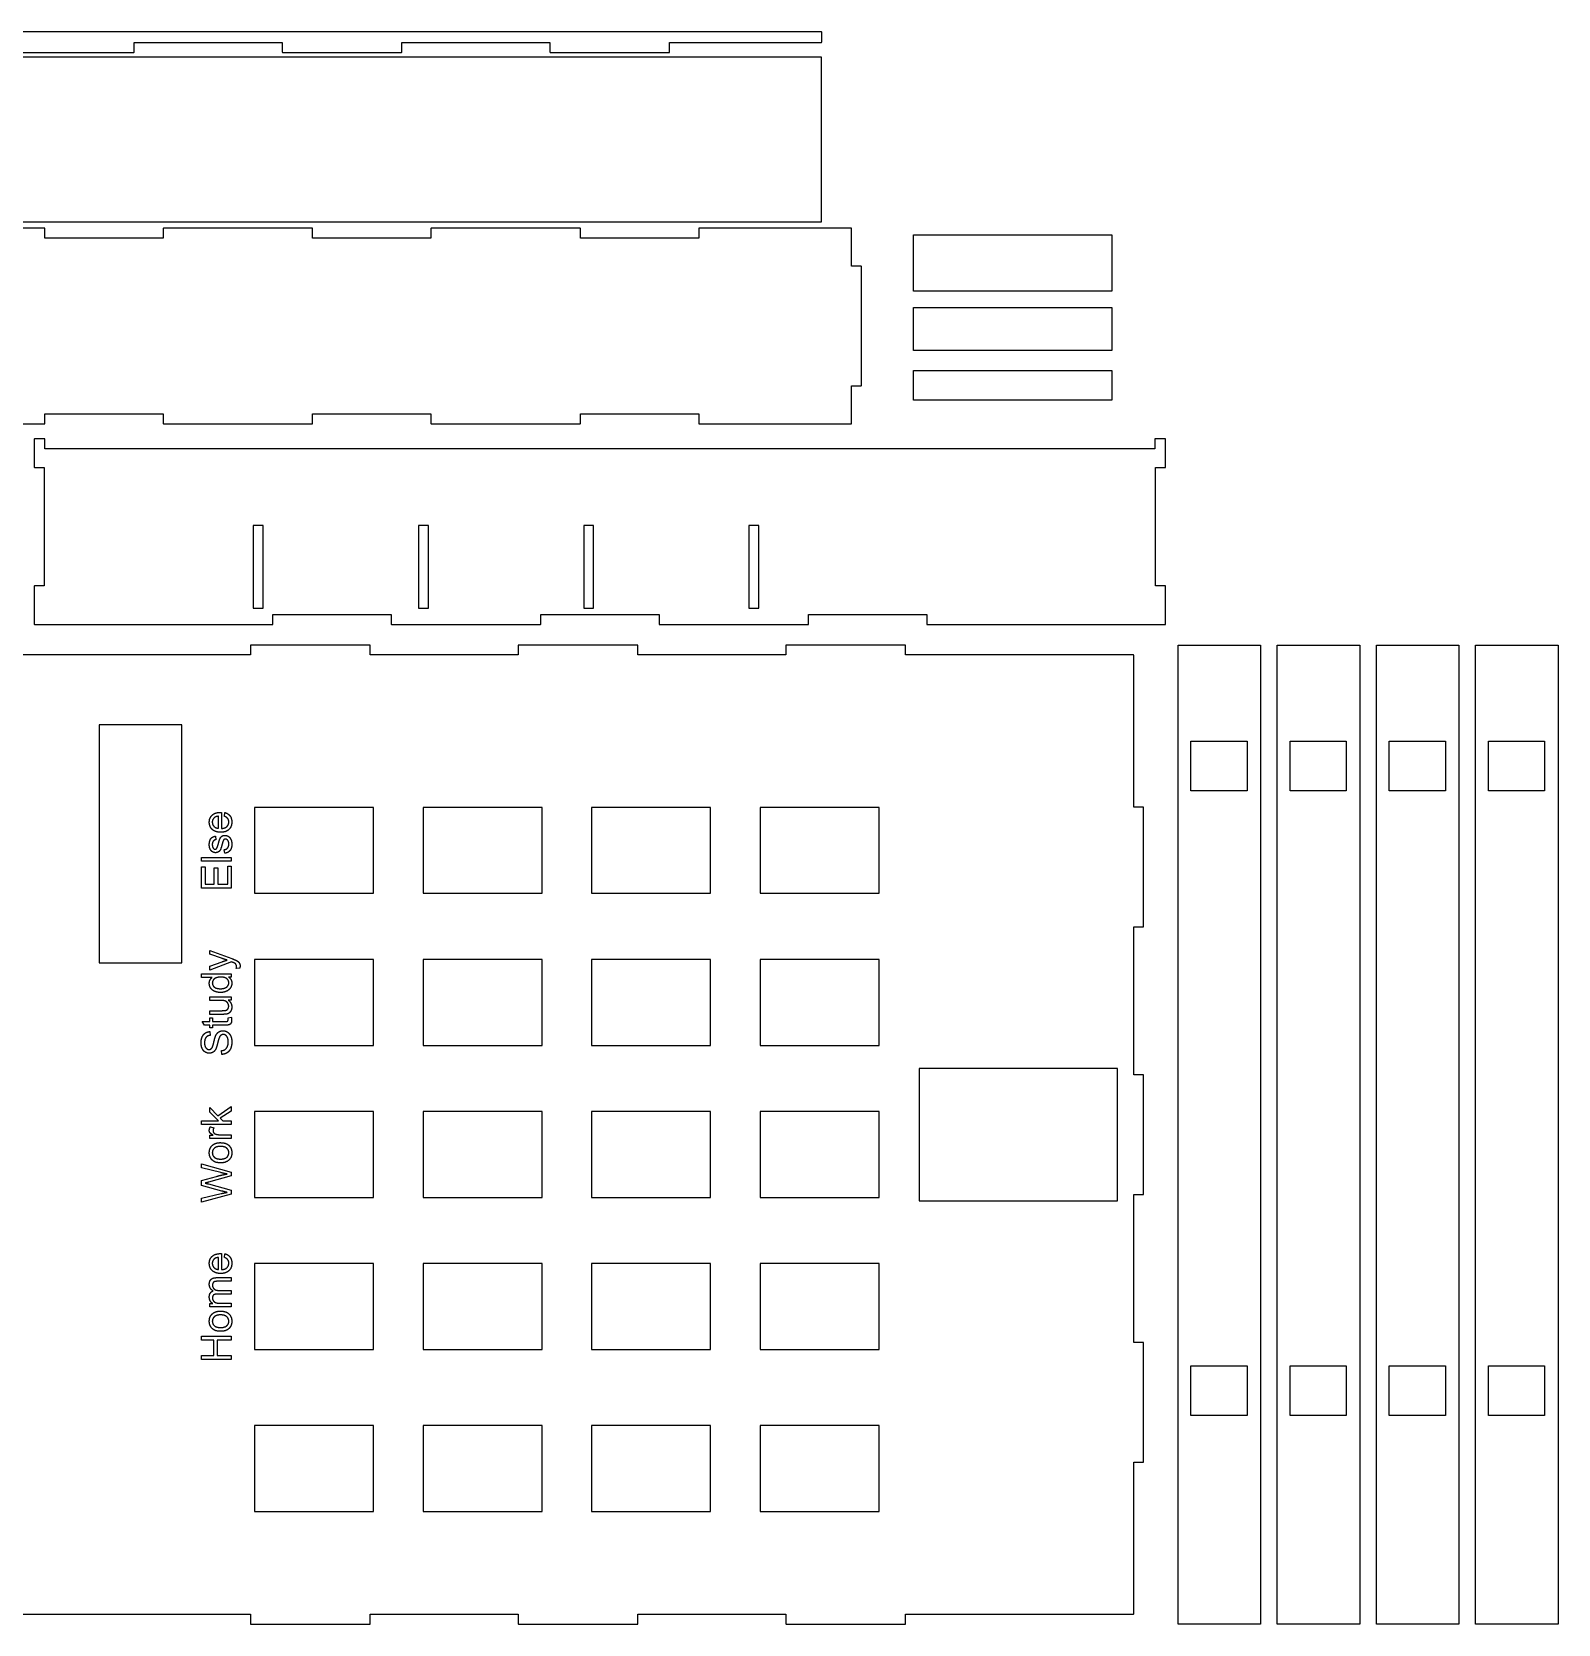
# Model space of a CAD drawing. Header units: centimetres. Extents: x 0 to 81.5, y 0 to 50.3.
# Drawn here: x 35.32 to 81.5, y 2.17 to 50.34 of the extents above; entities that cross this region are included whole.
import ezdxf

# ---------------------------------------------------------------- set-up
doc = ezdxf.new("R2010")
doc.units = ezdxf.units.CM
doc.header["$MEASUREMENT"] = 0
doc.layers.add('Familyboardcopy v21_family board', color=7, linetype='Continuous')

msp = doc.modelspace()

# ---------------------------------------------------------------- linework, layer by layer
at = {"layer": 'Familyboardcopy v21_family board'}
for p, q in [((59.21, 50.34), (30.21, 50.34)), ((59.212, 50.34), (59.21, 50.34)), ((59.217, 50.337), (59.212, 50.34)), ((59.22, 50.332), (59.217, 50.337)), ((59.22, 50.33), (59.22, 50.332)), ((59.22, 50.03), (59.22, 50.33)), ((34.81, 49.72), (38.41, 49.72)), ((38.41, 49.72), (38.411, 49.72)), ((38.411, 49.72), (38.417, 49.723)), ((38.417, 49.723), (38.42, 49.728)), ((38.42, 49.73), (38.42, 50.02)), ((38.42, 50.02), (42.9, 50.02)), ((38.42, 49.728), (38.42, 49.73)), ((42.9, 50.02), (42.9, 49.73)), ((42.9, 49.73), (42.9, 49.728)), ((42.9, 49.728), (42.903, 49.723)), ((42.903, 49.723), (42.908, 49.72)), ((42.908, 49.72), (42.91, 49.72)), ((42.91, 49.72), (46.51, 49.72)), ((46.51, 49.72), (46.512, 49.72)), ((46.512, 49.72), (46.517, 49.723)), ((46.517, 49.723), (46.52, 49.728)), ((46.52, 49.73), (46.52, 50.02)), ((46.52, 50.02), (51, 50.02)), ((46.52, 49.728), (46.52, 49.73)), ((51, 50.02), (51, 49.73)), ((51, 49.73), (51, 49.728)), ((51, 49.728), (51.003, 49.723)), ((51.003, 49.723), (51.008, 49.72)), ((51.008, 49.72), (51.01, 49.72)), ((51.01, 49.72), (54.61, 49.72)), ((54.61, 49.72), (54.612, 49.72)), ((54.612, 49.72), (54.617, 49.723)), ((54.617, 49.723), (54.62, 49.728)), ((54.62, 50.02), (59.21, 50.02)), ((54.62, 49.73), (54.62, 50.02)), ((54.62, 49.728), (54.62, 49.73)), ((59.21, 50.02), (59.212, 50.02)), ((59.212, 50.02), (59.217, 50.023)), ((59.217, 50.023), (59.22, 50.029)), ((59.22, 50.029), (59.22, 50.03)), ((30.202, 49.583), (59.202, 49.583)), ((59.202, 49.583), (59.202, 44.583)), ((59.202, 44.583), (30.202, 44.583)), ((35.71, 44.4), (31.11, 44.4)), ((35.712, 44.4), (35.71, 44.4)), ((35.717, 44.397), (35.712, 44.4)), ((35.72, 44.392), (35.717, 44.397)), ((35.72, 44.39), (35.72, 44.392)), ((35.72, 44.1), (35.72, 44.39)), ((39.303, 44.397), (39.3, 44.392)), ((39.3, 44.392), (39.3, 44.39)), ((39.3, 44.39), (39.3, 44.1)), ((39.308, 44.4), (39.303, 44.397)), ((39.31, 44.4), (39.308, 44.4)), ((43.81, 44.4), (39.31, 44.4)), ((43.812, 44.4), (43.81, 44.4)), ((43.817, 44.397), (43.812, 44.4)), ((43.82, 44.392), (43.817, 44.397)), ((43.82, 44.39), (43.82, 44.392)), ((43.82, 44.1), (43.82, 44.39)), ((47.403, 44.397), (47.4, 44.392)), ((47.4, 44.392), (47.4, 44.39)), ((47.4, 44.39), (47.4, 44.1)), ((47.408, 44.4), (47.403, 44.397)), ((47.41, 44.4), (47.408, 44.4)), ((51.91, 44.4), (47.41, 44.4)), ((51.912, 44.4), (51.91, 44.4)), ((51.917, 44.397), (51.912, 44.4)), ((51.92, 44.392), (51.917, 44.397)), ((51.92, 44.39), (51.92, 44.392)), ((51.92, 44.1), (51.92, 44.39)), ((55.503, 44.397), (55.5, 44.392)), ((55.5, 44.392), (55.5, 44.39)), ((55.5, 44.39), (55.5, 44.1)), ((55.508, 44.4), (55.503, 44.397)), ((55.51, 44.4), (55.508, 44.4)), ((60.11, 44.4), (55.51, 44.4)), ((60.112, 44.4), (60.11, 44.4)), ((60.117, 44.397), (60.112, 44.4)), ((60.12, 44.392), (60.117, 44.397)), ((60.12, 44.39), (60.12, 44.392)), ((60.12, 44.09), (60.12, 44.39)), ((39.3, 44.1), (35.72, 44.1)), ((47.4, 44.1), (43.82, 44.1)), ((55.5, 44.1), (51.92, 44.1)), ((60.12, 43.25), (60.12, 44.09)), ((62, 42.5), (62, 44.2)), ((62, 44.2), (68, 44.2)), ((68, 44.2), (68, 42.5)), ((60.41, 43.25), (60.12, 43.25)), ((60.412, 43.25), (60.41, 43.25)), ((60.417, 43.247), (60.412, 43.25)), ((60.42, 43.242), (60.417, 43.247)), ((60.42, 43.24), (60.42, 43.242)), ((60.42, 39.64), (60.42, 43.24)), ((68, 42.5), (62, 42.5)), ((62, 40.7), (62, 42)), ((62, 42), (68, 42)), ((68, 42), (68, 40.7)), ((68, 40.7), (62, 40.7)), ((62, 40.1), (68, 40.1)), ((62, 39.2), (62, 40.1)), ((68, 40.1), (68, 39.2)), ((60.12, 38.79), (60.12, 39.63)), ((60.12, 39.63), (60.41, 39.63)), ((60.41, 39.63), (60.412, 39.63)), ((60.412, 39.63), (60.417, 39.633)), ((60.417, 39.633), (60.42, 39.639)), ((60.42, 39.639), (60.42, 39.64)), ((68, 39.2), (62, 39.2)), ((35.72, 38.78), (39.3, 38.78)), ((35.72, 38.49), (35.72, 38.78)), ((39.3, 38.78), (39.3, 38.49)), ((43.82, 38.49), (43.82, 38.78)), ((43.82, 38.78), (47.4, 38.78)), ((47.4, 38.78), (47.4, 38.49)), ((51.92, 38.49), (51.92, 38.78)), ((51.92, 38.78), (55.5, 38.78)), ((55.5, 38.78), (55.5, 38.49)), ((60.12, 38.49), (60.12, 38.79)), ((31.11, 38.48), (35.71, 38.48)), ((35.71, 38.48), (35.712, 38.48)), ((35.712, 38.48), (35.717, 38.483)), ((35.717, 38.483), (35.72, 38.488)), ((35.72, 38.488), (35.72, 38.49)), ((39.3, 38.49), (39.3, 38.488)), ((39.3, 38.488), (39.303, 38.483)), ((39.303, 38.483), (39.308, 38.48)), ((39.308, 38.48), (39.31, 38.48)), ((39.31, 38.48), (43.81, 38.48)), ((43.81, 38.48), (43.812, 38.48)), ((43.812, 38.48), (43.817, 38.483)), ((43.817, 38.483), (43.82, 38.488)), ((43.82, 38.488), (43.82, 38.49)), ((47.4, 38.49), (47.4, 38.488)), ((47.4, 38.488), (47.403, 38.483)), ((47.403, 38.483), (47.408, 38.48)), ((47.408, 38.48), (47.41, 38.48)), ((47.41, 38.48), (51.91, 38.48)), ((51.91, 38.48), (51.912, 38.48)), ((51.912, 38.48), (51.917, 38.483)), ((51.917, 38.483), (51.92, 38.488)), ((51.92, 38.488), (51.92, 38.49)), ((55.5, 38.49), (55.5, 38.488)), ((55.5, 38.488), (55.503, 38.483)), ((55.503, 38.483), (55.508, 38.48)), ((55.508, 38.48), (55.51, 38.48)), ((55.51, 38.48), (60.11, 38.48)), ((60.11, 38.48), (60.112, 38.48)), ((60.112, 38.48), (60.117, 38.483)), ((60.117, 38.483), (60.12, 38.488)), ((60.12, 38.488), (60.12, 38.49)), ((35.403, 38.027), (35.4, 38.022)), ((35.4, 38.022), (35.4, 38.02)), ((35.4, 38.02), (35.4, 37.17)), ((35.408, 38.03), (35.403, 38.027)), ((35.41, 38.03), (35.408, 38.03)), ((35.71, 38.03), (35.41, 38.03)), ((35.712, 38.03), (35.71, 38.03)), ((35.717, 38.027), (35.712, 38.03)), ((35.72, 38.022), (35.717, 38.027)), ((35.72, 38.02), (35.72, 38.022)), ((35.72, 37.73), (35.72, 38.02)), ((69.3, 37.73), (35.72, 37.73)), ((69.303, 38.027), (69.3, 38.022)), ((69.3, 38.022), (69.3, 38.02)), ((69.3, 38.02), (69.3, 37.73)), ((69.308, 38.03), (69.303, 38.027)), ((69.31, 38.03), (69.308, 38.03)), ((69.61, 38.03), (69.31, 38.03)), ((69.612, 38.03), (69.61, 38.03)), ((69.617, 38.027), (69.612, 38.03)), ((69.62, 38.022), (69.617, 38.027)), ((69.62, 38.02), (69.62, 38.022)), ((69.62, 37.17), (69.62, 38.02)), ((35.4, 37.17), (35.4, 37.168)), ((35.4, 37.168), (35.403, 37.163)), ((35.403, 37.163), (35.408, 37.16)), ((35.408, 37.16), (35.41, 37.16)), ((35.41, 37.16), (35.7, 37.16)), ((35.7, 37.16), (35.7, 33.58)), ((69.32, 37.16), (69.61, 37.16)), ((69.32, 33.58), (69.32, 37.16)), ((69.61, 37.16), (69.612, 37.16)), ((69.612, 37.16), (69.617, 37.163)), ((69.617, 37.163), (69.62, 37.168)), ((69.62, 37.168), (69.62, 37.17)), ((42.02, 35.41), (42.02, 32.91)), ((42.32, 35.41), (42.02, 35.41)), ((42.32, 32.91), (42.32, 35.41)), ((47.02, 35.41), (47.02, 32.91)), ((47.32, 35.41), (47.02, 35.41)), ((47.32, 32.91), (47.32, 35.41)), ((52.02, 35.41), (52.02, 32.91)), ((52.32, 35.41), (52.02, 35.41)), ((52.32, 32.91), (52.32, 35.41)), ((57.32, 35.41), (57.02, 35.41)), ((57.02, 35.41), (57.02, 32.91)), ((57.32, 32.91), (57.32, 35.41)), ((35.403, 33.577), (35.4, 33.572)), ((35.4, 33.572), (35.4, 33.57)), ((35.4, 33.57), (35.4, 32.72)), ((35.408, 33.58), (35.403, 33.577)), ((35.41, 33.58), (35.408, 33.58)), ((35.7, 33.58), (35.41, 33.58)), ((69.61, 33.58), (69.32, 33.58)), ((69.612, 33.58), (69.61, 33.58)), ((69.617, 33.577), (69.612, 33.58)), ((69.62, 33.572), (69.617, 33.577)), ((69.62, 33.57), (69.62, 33.572)), ((69.62, 32.415), (69.62, 33.57)), ((42.02, 32.91), (42.32, 32.91)), ((47.02, 32.91), (47.32, 32.91)), ((52.02, 32.91), (52.32, 32.91)), ((57.02, 32.91), (57.32, 32.91)), ((35.4, 32.72), (35.4, 32.42)), ((35.4, 32.42), (35.4, 32.418)), ((35.4, 32.418), (35.403, 32.413)), ((35.403, 32.413), (35.408, 32.41)), ((35.408, 32.41), (35.41, 32.41)), ((35.41, 32.41), (35.71, 32.41)), ((35.71, 32.41), (42.61, 32.41)), ((42.61, 32.41), (42.612, 32.41)), ((42.612, 32.41), (42.617, 32.413)), ((42.617, 32.413), (42.62, 32.418)), ((42.62, 32.42), (42.62, 32.71)), ((42.62, 32.71), (46.2, 32.71)), ((42.62, 32.418), (42.62, 32.42)), ((46.2, 32.71), (46.2, 32.42)), ((46.2, 32.42), (46.2, 32.418)), ((46.2, 32.418), (46.203, 32.413)), ((46.203, 32.413), (46.208, 32.41)), ((46.208, 32.41), (46.21, 32.41)), ((46.21, 32.41), (50.71, 32.41)), ((50.71, 32.41), (50.712, 32.41)), ((50.712, 32.41), (50.717, 32.413)), ((50.717, 32.413), (50.72, 32.418)), ((50.72, 32.42), (50.72, 32.71)), ((50.72, 32.71), (54.3, 32.71)), ((50.72, 32.418), (50.72, 32.42)), ((54.3, 32.71), (54.3, 32.42)), ((54.3, 32.42), (54.3, 32.418)), ((54.3, 32.418), (54.303, 32.413)), ((54.303, 32.413), (54.308, 32.41)), ((54.308, 32.41), (54.31, 32.41)), ((54.31, 32.41), (58.81, 32.41)), ((58.81, 32.41), (58.812, 32.41)), ((58.812, 32.41), (58.817, 32.413)), ((58.817, 32.413), (58.82, 32.418)), ((58.82, 32.42), (58.82, 32.71)), ((58.82, 32.71), (62.4, 32.71)), ((58.82, 32.418), (58.82, 32.42)), ((62.4, 32.71), (62.4, 32.42)), ((62.4, 32.42), (62.4, 32.418)), ((62.4, 32.418), (62.403, 32.413)), ((62.403, 32.413), (62.408, 32.41)), ((62.408, 32.41), (62.41, 32.41)), ((62.41, 32.41), (69.31, 32.41)), ((69.31, 32.41), (69.62, 32.41)), ((69.62, 32.41), (69.62, 32.415)), ((41.94, 31.49), (35.05, 31.49)), ((41.943, 31.787), (41.94, 31.782)), ((41.94, 31.782), (41.94, 31.78)), ((41.94, 31.78), (41.94, 31.49)), ((41.948, 31.79), (41.943, 31.787)), ((41.95, 31.79), (41.948, 31.79)), ((45.55, 31.79), (41.95, 31.79)), ((45.552, 31.79), (45.55, 31.79)), ((45.557, 31.787), (45.552, 31.79)), ((45.56, 31.782), (45.557, 31.787)), ((45.56, 31.78), (45.56, 31.782)), ((45.56, 31.49), (45.56, 31.78)), ((50.04, 31.49), (45.56, 31.49)), ((50.043, 31.787), (50.04, 31.782)), ((50.04, 31.782), (50.04, 31.78)), ((50.04, 31.78), (50.04, 31.49)), ((50.048, 31.79), (50.043, 31.787)), ((50.05, 31.79), (50.048, 31.79)), ((53.65, 31.79), (50.05, 31.79)), ((53.651, 31.79), (53.65, 31.79)), ((53.657, 31.787), (53.651, 31.79)), ((53.66, 31.782), (53.657, 31.787)), ((53.66, 31.78), (53.66, 31.782)), ((53.66, 31.49), (53.66, 31.78)), ((58.14, 31.49), (53.66, 31.49)), ((58.143, 31.787), (58.14, 31.782)), ((58.14, 31.782), (58.14, 31.78)), ((58.14, 31.78), (58.14, 31.49)), ((58.148, 31.79), (58.143, 31.787)), ((58.15, 31.79), (58.148, 31.79)), ((61.75, 31.79), (58.15, 31.79)), ((61.752, 31.79), (61.75, 31.79)), ((61.757, 31.787), (61.752, 31.79)), ((61.76, 31.782), (61.757, 31.787)), ((61.76, 31.78), (61.76, 31.782)), ((61.76, 31.49), (61.76, 31.78)), ((68.65, 31.49), (61.76, 31.49)), ((68.652, 31.49), (68.65, 31.49)), ((68.657, 31.487), (68.652, 31.49)), ((68.66, 31.482), (68.657, 31.487)), ((68.66, 31.48), (68.66, 31.482)), ((68.66, 26.89), (68.66, 31.48)), ((70, 2.17), (70, 31.79)), ((70, 31.79), (72.5, 31.79)), ((72.5, 31.79), (72.5, 2.17)), ((73, 31.79), (75.5, 31.79)), ((73, 2.17), (73, 31.79)), ((75.5, 31.79), (75.5, 2.17)), ((76, 2.17), (76, 31.79)), ((76, 31.79), (78.5, 31.79)), ((78.5, 31.79), (78.5, 2.17)), ((79, 2.17), (79, 31.79)), ((79, 31.79), (81.5, 31.79)), ((81.5, 31.79), (81.5, 2.17)), ((39.86, 29.38), (37.36, 29.38)), ((37.36, 29.38), (37.36, 22.18)), ((39.86, 22.18), (39.86, 29.38)), ((70.391, 28.88), (72.091, 28.88)), ((70.391, 27.38), (70.391, 28.88)), ((72.091, 28.88), (72.091, 27.38)), ((73.391, 28.88), (75.091, 28.88)), ((73.391, 27.38), (73.391, 28.88)), ((75.091, 28.88), (75.091, 27.38)), ((76.391, 28.88), (78.091, 28.88)), ((76.391, 27.38), (76.391, 28.88)), ((78.091, 28.88), (78.091, 27.38)), ((79.391, 28.88), (81.091, 28.88)), ((79.391, 27.38), (79.391, 28.88)), ((81.091, 28.88), (81.091, 27.38)), ((72.091, 27.38), (70.391, 27.38)), ((75.091, 27.38), (73.391, 27.38)), ((78.091, 27.38), (76.391, 27.38)), ((81.091, 27.38), (79.391, 27.38)), ((40.971, 26.246), (40.971, 26.61)), ((41.062, 26.726), (41.062, 26.24)), ((41.15, 26.609), (41.164, 26.723)), ((42.06, 26.88), (42.06, 24.28)), ((45.66, 26.88), (42.06, 26.88)), ((45.66, 24.28), (45.66, 26.88)), ((47.16, 26.88), (47.16, 24.28)), ((50.76, 26.88), (47.16, 26.88)), ((50.76, 24.28), (50.76, 26.88)), ((52.26, 26.88), (52.26, 24.28)), ((55.86, 26.88), (52.26, 26.88)), ((55.86, 24.28), (55.86, 26.88)), ((57.36, 26.88), (57.36, 24.28)), ((60.96, 26.88), (57.36, 26.88)), ((60.96, 24.28), (60.96, 26.88)), ((68.95, 26.89), (68.66, 26.89)), ((68.952, 26.89), (68.95, 26.89)), ((68.957, 26.887), (68.952, 26.89)), ((68.96, 26.882), (68.957, 26.887)), ((68.96, 26.88), (68.96, 26.882)), ((68.96, 23.28), (68.96, 26.88)), ((40.876, 26.007), (40.891, 25.899)), ((41.165, 25.49), (41.148, 25.599)), ((40.46, 25.252), (40.46, 25.363)), ((40.46, 25.363), (41.36, 25.363)), ((41.36, 25.252), (40.46, 25.252)), ((40.46, 25.084), (40.566, 25.084)), ((40.46, 24.433), (40.46, 25.084)), ((40.566, 25.084), (40.566, 24.552)), ((40.842, 25.05), (40.947, 25.05)), ((40.842, 24.552), (40.842, 25.05)), ((40.947, 25.05), (40.947, 24.552)), ((41.254, 24.552), (41.254, 25.105)), ((41.254, 25.105), (41.36, 25.105)), ((41.36, 25.363), (41.36, 25.252)), ((41.36, 25.105), (41.36, 24.433)), ((41.36, 24.433), (40.46, 24.433)), ((40.566, 24.552), (40.842, 24.552)), ((40.947, 24.552), (41.254, 24.552)), ((42.06, 24.28), (45.66, 24.28)), ((47.16, 24.28), (50.76, 24.28)), ((52.26, 24.28), (55.86, 24.28)), ((57.36, 24.28), (60.96, 24.28)), ((68.66, 18.79), (68.66, 23.27)), ((68.66, 23.27), (68.95, 23.27)), ((68.95, 23.27), (68.952, 23.27)), ((68.952, 23.27), (68.957, 23.273)), ((68.957, 23.273), (68.96, 23.278)), ((68.96, 23.278), (68.96, 23.28)), ((37.36, 22.18), (39.86, 22.18)), ((40.708, 22.443), (40.708, 22.554)), ((40.708, 22.554), (41.371, 22.306)), ((41.088, 22.304), (40.708, 22.443)), ((40.708, 22.076), (41.086, 22.211)), ((41.361, 22.204), (40.708, 21.956)), ((45.66, 22.28), (42.06, 22.28)), ((42.06, 22.28), (42.06, 19.68)), ((45.66, 19.68), (45.66, 22.28)), ((47.16, 22.28), (47.16, 19.68)), ((50.76, 22.28), (47.16, 22.28)), ((50.76, 19.68), (50.76, 22.28)), ((52.26, 22.28), (52.26, 19.68)), ((55.86, 22.28), (52.26, 22.28)), ((55.86, 19.68), (55.86, 22.28)), ((57.36, 22.28), (57.36, 19.68)), ((60.96, 22.28), (57.36, 22.28)), ((60.96, 19.68), (60.96, 22.28)), ((40.46, 21.845), (41.36, 21.845)), ((40.46, 21.735), (40.46, 21.845)), ((40.783, 21.735), (40.46, 21.735)), ((40.708, 21.956), (40.708, 22.076)), ((41.36, 21.743), (41.278, 21.743)), ((41.36, 21.845), (41.36, 21.743)), ((41.611, 22.014), (41.507, 22.002)), ((40.708, 21.036), (40.708, 21.147)), ((40.708, 21.147), (41.36, 21.147)), ((41.057, 21.036), (40.708, 21.036)), ((40.708, 20.618), (40.708, 20.729)), ((40.708, 20.729), (41.07, 20.729)), ((41.36, 21.048), (41.264, 21.048)), ((41.36, 21.147), (41.36, 21.048)), ((40.547, 20.291), (40.48, 20.401)), ((40.48, 20.401), (40.708, 20.401)), ((40.708, 20.291), (40.547, 20.291)), ((41.112, 20.618), (40.708, 20.618)), ((40.708, 20.401), (40.708, 20.513)), ((40.708, 20.513), (40.794, 20.513)), ((40.708, 20.21), (40.708, 20.291)), ((40.794, 20.513), (40.794, 20.401)), ((40.794, 20.401), (41.175, 20.401)), ((41.169, 20.291), (40.794, 20.291)), ((40.794, 20.291), (40.794, 20.21)), ((41.261, 20.513), (41.359, 20.528)), ((40.794, 20.21), (40.708, 20.21)), ((40.714, 20.096), (40.722, 19.981)), ((41.071, 19.406), (41.061, 19.519)), ((42.06, 19.68), (45.66, 19.68)), ((47.16, 19.68), (50.76, 19.68)), ((52.26, 19.68), (55.86, 19.68)), ((57.36, 19.68), (60.96, 19.68)), ((68.17, 18.98), (62.17, 18.98)), ((62.17, 18.98), (62.17, 14.98)), ((68.17, 14.98), (68.17, 18.98)), ((68.95, 18.79), (68.66, 18.79)), ((68.952, 18.79), (68.95, 18.79)), ((68.957, 18.787), (68.952, 18.79)), ((68.96, 18.782), (68.957, 18.787)), ((68.96, 18.78), (68.96, 18.782)), ((68.96, 15.18), (68.96, 18.78)), ((40.95, 17.551), (41.36, 17.825)), ((41.36, 17.825), (41.36, 17.689)), ((40.46, 17.285), (40.46, 17.395)), ((40.46, 17.395), (40.973, 17.395)), ((40.708, 17.657), (40.708, 17.8)), ((40.708, 17.8), (40.95, 17.551)), ((40.973, 17.395), (40.708, 17.657)), ((41.36, 17.689), (41.027, 17.473)), ((41.027, 17.473), (41.102, 17.395)), ((41.102, 17.395), (41.36, 17.395)), ((41.36, 17.395), (41.36, 17.285)), ((42.06, 17.68), (42.06, 15.08)), ((45.66, 17.68), (42.06, 17.68)), ((45.66, 15.08), (45.66, 17.68)), ((47.16, 17.68), (47.16, 15.08)), ((50.76, 17.68), (47.16, 17.68)), ((50.76, 15.08), (50.76, 17.68)), ((52.26, 17.68), (52.26, 15.08)), ((55.86, 17.68), (52.26, 17.68)), ((55.86, 15.08), (55.86, 17.68)), ((57.36, 17.68), (57.36, 15.08)), ((60.96, 17.68), (57.36, 17.68)), ((60.96, 15.08), (60.96, 17.68)), ((41.36, 17.285), (40.46, 17.285)), ((40.708, 16.864), (40.708, 16.964)), ((40.708, 16.964), (40.807, 16.964)), ((41.36, 16.864), (40.708, 16.864)), ((40.729, 17.219), (40.831, 17.181)), ((41.019, 16.975), (41.36, 16.975)), ((41.36, 16.975), (41.36, 16.864)), ((40.46, 16.092), (41.36, 15.845)), ((40.46, 15.972), (40.46, 16.092)), ((41.038, 15.831), (40.46, 15.972)), ((40.46, 15.587), (40.916, 15.716)), ((40.46, 15.444), (40.46, 15.587)), ((41.068, 15.272), (40.46, 15.444)), ((41.36, 15.73), (40.674, 15.541)), ((40.674, 15.486), (41.36, 15.295)), ((41.36, 15.845), (41.36, 15.73)), ((40.46, 15.057), (41.05, 15.194)), ((41.36, 15.174), (40.46, 14.935)), ((40.46, 14.935), (40.46, 15.057)), ((41.36, 15.295), (41.36, 15.174)), ((42.06, 15.08), (45.66, 15.08)), ((47.16, 15.08), (50.76, 15.08)), ((52.26, 15.08), (55.86, 15.08)), ((57.36, 15.08), (60.96, 15.08)), ((62.17, 14.98), (68.17, 14.98)), ((68.66, 15.17), (68.95, 15.17)), ((68.66, 10.69), (68.66, 15.17)), ((68.95, 15.17), (68.952, 15.17)), ((68.952, 15.17), (68.957, 15.173)), ((68.957, 15.173), (68.96, 15.178)), ((68.96, 15.178), (68.96, 15.18)), ((40.971, 12.9), (40.971, 13.264)), ((41.062, 13.38), (41.062, 12.894)), ((41.15, 13.263), (41.164, 13.377)), ((42.06, 13.08), (42.06, 10.48)), ((45.66, 13.08), (42.06, 13.08)), ((45.66, 10.48), (45.66, 13.08)), ((47.16, 13.08), (47.16, 10.48)), ((50.76, 13.08), (47.16, 13.08)), ((50.76, 10.48), (50.76, 13.08)), ((55.86, 13.08), (52.26, 13.08)), ((52.26, 13.08), (52.26, 10.48)), ((55.86, 10.48), (55.86, 13.08)), ((60.96, 13.08), (57.36, 13.08)), ((57.36, 13.08), (57.36, 10.48)), ((60.96, 10.48), (60.96, 13.08)), ((40.912, 12.652), (41.36, 12.652)), ((41.36, 12.542), (40.949, 12.542)), ((41.36, 12.652), (41.36, 12.542)), ((41.36, 12.156), (40.936, 12.156)), ((40.981, 12.267), (41.36, 12.267)), ((41.36, 12.267), (41.36, 12.156)), ((40.708, 11.769), (40.708, 11.868)), ((40.708, 11.868), (40.799, 11.868)), ((41.36, 11.769), (40.708, 11.769)), ((41.022, 11.879), (41.36, 11.879)), ((41.36, 11.879), (41.36, 11.769)), ((40.46, 10.766), (40.46, 10.886)), ((40.46, 10.886), (41.36, 10.886)), ((40.83, 10.766), (40.46, 10.766)), ((40.83, 10.299), (40.83, 10.766)), ((40.936, 10.766), (40.936, 10.299)), ((41.36, 10.766), (40.936, 10.766)), ((41.36, 10.886), (41.36, 10.766)), ((68.95, 10.69), (68.66, 10.69)), ((68.952, 10.69), (68.95, 10.69)), ((68.957, 10.687), (68.952, 10.69)), ((68.96, 10.682), (68.957, 10.687)), ((68.96, 10.68), (68.96, 10.682)), ((68.96, 7.08), (68.96, 10.68)), ((40.46, 10.18), (40.46, 10.299)), ((40.46, 10.299), (40.83, 10.299)), ((41.36, 10.18), (40.46, 10.18)), ((40.936, 10.299), (41.36, 10.299)), ((41.36, 10.299), (41.36, 10.18)), ((42.06, 10.48), (45.66, 10.48)), ((47.16, 10.48), (50.76, 10.48)), ((52.26, 10.48), (55.86, 10.48)), ((57.36, 10.48), (60.96, 10.48)), ((70.391, 9.98), (72.091, 9.98)), ((70.391, 8.48), (70.391, 9.98)), ((72.091, 9.98), (72.091, 8.48)), ((73.391, 9.98), (75.091, 9.98)), ((73.391, 8.48), (73.391, 9.98)), ((75.091, 9.98), (75.091, 8.48)), ((76.391, 9.98), (78.091, 9.98)), ((76.391, 8.48), (76.391, 9.98)), ((78.091, 9.98), (78.091, 8.48)), ((79.391, 8.48), (79.391, 9.98)), ((79.391, 9.98), (81.091, 9.98)), ((81.091, 9.98), (81.091, 8.48)), ((72.091, 8.48), (70.391, 8.48)), ((75.091, 8.48), (73.391, 8.48)), ((78.091, 8.48), (76.391, 8.48)), ((81.091, 8.48), (79.391, 8.48)), ((45.66, 8.18), (42.06, 8.18)), ((42.06, 8.18), (42.06, 5.58)), ((45.66, 5.58), (45.66, 8.18)), ((50.76, 8.18), (47.16, 8.18)), ((47.16, 8.18), (47.16, 5.58)), ((50.76, 5.58), (50.76, 8.18)), ((52.26, 8.18), (52.26, 5.58)), ((55.86, 8.18), (52.26, 8.18)), ((55.86, 5.58), (55.86, 8.18)), ((57.36, 8.18), (57.36, 5.58)), ((60.96, 8.18), (57.36, 8.18)), ((60.96, 5.58), (60.96, 8.18)), ((68.66, 2.48), (68.66, 7.07)), ((68.66, 7.07), (68.95, 7.07)), ((68.95, 7.07), (68.952, 7.07)), ((68.952, 7.07), (68.957, 7.073)), ((68.957, 7.073), (68.96, 7.078)), ((68.96, 7.078), (68.96, 7.08)), ((42.06, 5.58), (45.66, 5.58)), ((47.16, 5.58), (50.76, 5.58)), ((52.26, 5.58), (55.86, 5.58)), ((57.36, 5.58), (60.96, 5.58)), ((35.05, 2.47), (41.94, 2.47)), ((41.94, 2.47), (41.94, 2.18)), ((45.56, 2.18), (45.56, 2.47)), ((45.56, 2.47), (50.04, 2.47)), ((50.04, 2.47), (50.04, 2.18)), ((53.66, 2.47), (58.14, 2.47)), ((53.66, 2.18), (53.66, 2.47)), ((58.14, 2.47), (58.14, 2.18)), ((61.76, 2.18), (61.76, 2.47)), ((61.76, 2.47), (68.65, 2.47)), ((68.65, 2.47), (68.652, 2.47)), ((68.652, 2.47), (68.657, 2.473)), ((68.657, 2.473), (68.66, 2.478)), ((68.66, 2.478), (68.66, 2.48)), ((41.94, 2.18), (41.94, 2.178)), ((41.94, 2.178), (41.943, 2.173)), ((41.943, 2.173), (41.948, 2.17)), ((41.948, 2.17), (41.95, 2.17)), ((41.95, 2.17), (45.55, 2.17)), ((45.55, 2.17), (45.552, 2.17)), ((45.552, 2.17), (45.557, 2.173)), ((45.557, 2.173), (45.56, 2.178)), ((45.56, 2.178), (45.56, 2.18)), ((50.04, 2.18), (50.04, 2.178)), ((50.04, 2.178), (50.043, 2.173)), ((50.043, 2.173), (50.048, 2.17)), ((50.048, 2.17), (50.05, 2.17)), ((50.05, 2.17), (53.65, 2.17)), ((53.65, 2.17), (53.651, 2.17)), ((53.651, 2.17), (53.657, 2.173)), ((53.657, 2.173), (53.66, 2.178)), ((53.66, 2.178), (53.66, 2.18)), ((58.14, 2.18), (58.14, 2.178)), ((58.14, 2.178), (58.143, 2.173)), ((58.143, 2.173), (58.148, 2.17)), ((58.148, 2.17), (58.15, 2.17)), ((58.15, 2.17), (61.75, 2.17)), ((61.75, 2.17), (61.752, 2.17)), ((61.752, 2.17), (61.757, 2.173)), ((61.757, 2.173), (61.76, 2.178)), ((61.76, 2.178), (61.76, 2.18)), ((72.5, 2.17), (70, 2.17)), ((75.5, 2.17), (73, 2.17)), ((78.5, 2.17), (76, 2.17)), ((81.5, 2.17), (79, 2.17))]:
    msp.add_line(p, q, dxfattribs=at)
for points in [[(40.693, 26.431), (40.693, 26.561), (40.782, 26.644)], [(40.782, 26.644), (40.871, 26.727), (41.033, 26.727)], [(40.848, 26.569), (40.784, 26.516), (40.784, 26.432)], [(40.971, 26.61), (40.889, 26.603), (40.848, 26.569)], [(41.033, 26.727), (41.043, 26.727), (41.062, 26.726)], [(41.252, 26.541), (41.22, 26.584), (41.15, 26.609)], [(41.164, 26.723), (41.264, 26.696), (41.319, 26.623)], [(41.284, 26.437), (41.284, 26.498), (41.252, 26.541)], [(41.319, 26.623), (41.375, 26.55), (41.375, 26.437)], [(40.784, 26.211), (40.693, 26.296), (40.693, 26.431)], [(40.784, 26.432), (40.784, 26.356), (40.835, 26.304)], [(41.04, 26.126), (40.875, 26.126), (40.784, 26.211)], [(40.835, 26.304), (40.886, 26.252), (40.971, 26.246)], [(41.287, 26.21), (41.199, 26.126), (41.04, 26.126)], [(41.062, 26.24), (41.17, 26.246), (41.227, 26.301)], [(41.074, 26.005), (41.112, 26.032), (41.168, 26.032)], [(41.168, 26.032), (41.224, 26.032), (41.273, 25.999)], [(41.227, 26.301), (41.284, 26.356), (41.284, 26.437)], [(41.375, 26.437), (41.375, 26.294), (41.287, 26.21)], [(40.693, 25.749), (40.693, 25.825), (40.715, 25.883)], [(40.706, 25.653), (40.693, 25.698), (40.693, 25.749)], [(40.739, 25.583), (40.72, 25.609), (40.706, 25.653)], [(40.715, 25.883), (40.737, 25.941), (40.775, 25.969)], [(40.8, 25.528), (40.763, 25.548), (40.739, 25.583)], [(40.775, 25.969), (40.813, 25.997), (40.876, 26.007)], [(40.812, 25.856), (40.784, 25.821), (40.784, 25.757)], [(40.784, 25.757), (40.784, 25.68), (40.809, 25.648)], [(40.809, 25.648), (40.834, 25.615), (40.868, 25.615)], [(40.891, 25.899), (40.841, 25.892), (40.812, 25.856)], [(40.868, 25.615), (40.89, 25.615), (40.907, 25.629)], [(40.969, 25.533), (40.929, 25.508), (40.881, 25.508)], [(40.907, 25.629), (40.925, 25.642), (40.936, 25.671)], [(40.936, 25.671), (40.943, 25.688), (40.965, 25.769)], [(40.965, 25.769), (40.996, 25.886), (41.016, 25.932)], [(41.031, 25.604), (41.008, 25.557), (40.969, 25.533)], [(41.016, 25.932), (41.036, 25.979), (41.074, 26.005)], [(41.084, 25.772), (41.053, 25.651), (41.031, 25.604)], [(41.121, 25.885), (41.106, 25.863), (41.084, 25.772)], [(41.18, 25.918), (41.143, 25.918), (41.121, 25.885)], [(41.148, 25.599), (41.214, 25.609), (41.249, 25.651)], [(41.322, 25.575), (41.269, 25.508), (41.165, 25.49)], [(41.253, 25.881), (41.222, 25.918), (41.18, 25.918)], [(41.249, 25.651), (41.284, 25.693), (41.284, 25.768)], [(41.284, 25.768), (41.284, 25.844), (41.253, 25.881)], [(41.273, 25.999), (41.321, 25.967), (41.348, 25.906)], [(41.375, 25.769), (41.375, 25.642), (41.322, 25.575)], [(41.348, 25.906), (41.375, 25.846), (41.375, 25.769)], [(40.881, 25.508), (40.838, 25.508), (40.8, 25.528)], [(41.086, 22.211), (41.157, 22.238), (41.237, 22.258)], [(41.237, 22.258), (41.16, 22.278), (41.088, 22.304)], [(41.388, 22.194), (41.379, 22.197), (41.361, 22.204)], [(41.371, 22.306), (41.478, 22.266), (41.519, 22.244)], [(41.471, 22.16), (41.454, 22.171), (41.388, 22.194)], [(41.505, 22.124), (41.493, 22.146), (41.471, 22.16)], [(41.519, 22.244), (41.574, 22.214), (41.599, 22.176)], [(41.599, 22.176), (41.625, 22.138), (41.625, 22.085)], [(40.718, 21.661), (40.743, 21.707), (40.783, 21.735)], [(40.847, 21.693), (40.785, 21.641), (40.785, 21.566)], [(41.044, 21.745), (40.91, 21.745), (40.847, 21.693)], [(41.225, 21.694), (41.165, 21.745), (41.044, 21.745)], [(41.284, 21.571), (41.284, 21.643), (41.225, 21.694)], [(41.278, 21.743), (41.375, 21.681), (41.375, 21.56)], [(41.517, 22.065), (41.517, 22.102), (41.505, 22.124)], [(41.507, 22.002), (41.517, 22.038), (41.517, 22.065)], [(41.625, 22.085), (41.625, 22.053), (41.611, 22.014)], [(40.693, 21.556), (40.693, 21.614), (40.718, 21.661)], [(40.736, 21.41), (40.693, 21.475), (40.693, 21.556)], [(40.858, 21.312), (40.778, 21.345), (40.736, 21.41)], [(40.785, 21.566), (40.785, 21.492), (40.845, 21.443)], [(40.845, 21.443), (40.905, 21.393), (41.035, 21.393)], [(41.035, 21.28), (40.937, 21.28), (40.858, 21.312)], [(41.035, 21.393), (41.16, 21.393), (41.222, 21.446)], [(41.212, 21.316), (41.135, 21.28), (41.035, 21.28)], [(41.332, 21.417), (41.289, 21.352), (41.212, 21.316)], [(41.222, 21.446), (41.284, 21.499), (41.284, 21.571)], [(41.375, 21.56), (41.375, 21.482), (41.332, 21.417)], [(41.185, 21.018), (41.141, 21.036), (41.057, 21.036)], [(41.07, 20.729), (41.156, 20.729), (41.186, 20.735)], [(41.254, 20.956), (41.229, 21), (41.185, 21.018)], [(41.186, 20.735), (41.23, 20.746), (41.255, 20.78)], [(41.28, 20.863), (41.28, 20.913), (41.254, 20.956)], [(41.255, 20.78), (41.28, 20.813), (41.28, 20.863)], [(41.264, 21.048), (41.375, 20.972), (41.375, 20.841)], [(41.353, 20.733), (41.331, 20.683), (41.297, 20.659)], [(41.375, 20.841), (41.375, 20.783), (41.353, 20.733)], [(41.215, 20.625), (41.183, 20.618), (41.112, 20.618)], [(41.3, 20.305), (41.269, 20.291), (41.169, 20.291)], [(41.175, 20.401), (41.222, 20.401), (41.236, 20.407)], [(41.297, 20.659), (41.264, 20.635), (41.215, 20.625)], [(41.236, 20.407), (41.249, 20.413), (41.257, 20.426)], [(41.257, 20.426), (41.265, 20.439), (41.265, 20.464)], [(41.265, 20.464), (41.265, 20.482), (41.261, 20.513)], [(41.35, 20.352), (41.331, 20.319), (41.3, 20.305)], [(41.369, 20.445), (41.369, 20.385), (41.35, 20.352)], [(41.359, 20.528), (41.369, 20.482), (41.369, 20.445)], [(40.445, 19.757), (40.445, 19.857), (40.477, 19.934)], [(40.475, 19.592), (40.445, 19.667), (40.445, 19.757)], [(40.477, 19.934), (40.509, 20.01), (40.572, 20.051)], [(40.593, 19.919), (40.55, 19.866), (40.55, 19.762)], [(40.55, 19.762), (40.55, 19.654), (40.589, 19.605)], [(40.572, 20.051), (40.634, 20.093), (40.714, 20.096)], [(40.722, 19.981), (40.637, 19.972), (40.593, 19.919)], [(40.765, 19.59), (40.796, 19.625), (40.829, 19.77)], [(40.829, 19.77), (40.862, 19.915), (40.886, 19.969)], [(40.886, 19.969), (40.922, 20.048), (40.978, 20.085)], [(40.989, 19.902), (40.974, 19.866), (40.945, 19.742)], [(40.978, 20.085), (41.033, 20.123), (41.106, 20.123)], [(41.042, 19.983), (41.01, 19.959), (40.989, 19.902)], [(41.116, 20.008), (41.073, 20.008), (41.042, 19.983)], [(41.106, 20.123), (41.178, 20.123), (41.241, 20.082)], [(41.193, 19.982), (41.157, 20.008), (41.116, 20.008)], [(41.248, 19.905), (41.228, 19.957), (41.193, 19.982)], [(41.241, 20.082), (41.305, 20.04), (41.34, 19.963)], [(41.242, 19.646), (41.269, 19.708), (41.269, 19.784)], [(41.269, 19.784), (41.269, 19.853), (41.248, 19.905)], [(41.34, 19.963), (41.375, 19.886), (41.375, 19.79)], [(41.375, 19.79), (41.375, 19.668), (41.34, 19.585)], [(40.565, 19.479), (40.506, 19.518), (40.475, 19.592)], [(40.693, 19.441), (40.625, 19.441), (40.565, 19.479)], [(40.589, 19.605), (40.629, 19.555), (40.685, 19.555)], [(40.685, 19.555), (40.733, 19.555), (40.765, 19.59)], [(40.805, 19.472), (40.755, 19.441), (40.693, 19.441)], [(40.889, 19.568), (40.855, 19.504), (40.805, 19.472)], [(40.945, 19.742), (40.915, 19.618), (40.889, 19.568)], [(41.061, 19.519), (41.129, 19.527), (41.172, 19.556)], [(41.233, 19.456), (41.161, 19.409), (41.071, 19.406)], [(41.172, 19.556), (41.215, 19.585), (41.242, 19.646)], [(41.34, 19.585), (41.304, 19.503), (41.233, 19.456)], [(40.693, 17.105), (40.693, 17.161), (40.729, 17.219)], [(40.715, 17.034), (40.693, 17.066), (40.693, 17.105)], [(40.807, 16.964), (40.737, 17.002), (40.715, 17.034)], [(40.831, 17.181), (40.807, 17.14), (40.807, 17.1)], [(40.807, 17.1), (40.807, 17.063), (40.829, 17.034)], [(40.829, 17.034), (40.851, 17.006), (40.89, 16.993)], [(40.89, 16.993), (40.949, 16.975), (41.019, 16.975)], [(40.693, 16.431), (40.693, 16.565), (40.781, 16.651)], [(40.766, 16.226), (40.693, 16.31), (40.693, 16.431)], [(40.781, 16.651), (40.869, 16.736), (41.025, 16.736)], [(40.847, 16.568), (40.785, 16.513), (40.785, 16.431)], [(40.785, 16.431), (40.785, 16.348), (40.847, 16.293)], [(41.03, 16.622), (40.909, 16.622), (40.847, 16.568)], [(41.025, 16.736), (41.151, 16.736), (41.223, 16.698)], [(41.221, 16.568), (41.159, 16.622), (41.03, 16.622)], [(41.284, 16.431), (41.284, 16.513), (41.221, 16.568)], [(41.222, 16.293), (41.284, 16.348), (41.284, 16.431)], [(41.223, 16.698), (41.295, 16.661), (41.335, 16.588)], [(41.375, 16.431), (41.375, 16.294), (41.287, 16.21)], [(41.335, 16.588), (41.375, 16.516), (41.375, 16.431)], [(41.034, 16.125), (40.853, 16.125), (40.766, 16.226)], [(40.847, 16.293), (40.909, 16.239), (41.034, 16.239)], [(41.034, 16.239), (41.159, 16.239), (41.222, 16.293)], [(41.287, 16.21), (41.199, 16.125), (41.034, 16.125)], [(40.674, 15.541), (40.588, 15.517), (40.569, 15.513)], [(40.569, 15.513), (40.631, 15.498), (40.674, 15.486)], [(40.916, 15.716), (41.085, 15.765), (41.234, 15.786)], [(41.234, 15.786), (41.149, 15.804), (41.038, 15.831)], [(41.05, 15.194), (41.143, 15.216), (41.234, 15.232)], [(41.234, 15.232), (41.09, 15.266), (41.068, 15.272)], [(40.693, 13.084), (40.693, 13.215), (40.782, 13.298)], [(40.784, 12.864), (40.693, 12.949), (40.693, 13.084)], [(40.782, 13.298), (40.871, 13.38), (41.033, 13.38)], [(40.848, 13.222), (40.784, 13.169), (40.784, 13.085)], [(40.784, 13.085), (40.784, 13.009), (40.835, 12.957)], [(40.971, 13.264), (40.889, 13.256), (40.848, 13.222)], [(41.033, 13.38), (41.043, 13.38), (41.062, 13.38)], [(41.252, 13.194), (41.22, 13.237), (41.15, 13.263)], [(41.164, 13.377), (41.264, 13.35), (41.319, 13.277)], [(41.227, 12.954), (41.284, 13.009), (41.284, 13.091)], [(41.284, 13.091), (41.284, 13.151), (41.252, 13.194)], [(41.375, 13.09), (41.375, 12.947), (41.287, 12.863)], [(41.319, 13.277), (41.375, 13.204), (41.375, 13.09)], [(40.693, 12.451), (40.693, 12.548), (40.747, 12.6)], [(40.747, 12.6), (40.801, 12.652), (40.912, 12.652)], [(41.04, 12.779), (40.875, 12.779), (40.784, 12.864)], [(40.854, 12.532), (40.825, 12.521), (40.807, 12.493)], [(40.835, 12.957), (40.886, 12.905), (40.971, 12.9)], [(40.949, 12.542), (40.883, 12.542), (40.854, 12.532)], [(41.287, 12.863), (41.199, 12.779), (41.04, 12.779)], [(41.062, 12.894), (41.17, 12.9), (41.227, 12.954)], [(40.807, 12.25), (40.693, 12.327), (40.693, 12.451)], [(40.693, 12.065), (40.693, 12.138), (40.723, 12.184)], [(40.722, 11.949), (40.693, 12), (40.693, 12.065)], [(40.723, 12.184), (40.753, 12.231), (40.807, 12.25)], [(40.807, 12.493), (40.789, 12.465), (40.789, 12.426)], [(40.789, 12.426), (40.789, 12.358), (40.835, 12.312)], [(40.826, 12.129), (40.789, 12.102), (40.789, 12.041)], [(40.936, 12.156), (40.863, 12.156), (40.826, 12.129)], [(40.835, 12.312), (40.881, 12.267), (40.981, 12.267)], [(40.799, 11.868), (40.752, 11.898), (40.722, 11.949)], [(40.781, 11.554), (40.869, 11.639), (41.025, 11.639)], [(40.789, 12.041), (40.789, 11.994), (40.814, 11.955)], [(40.814, 11.955), (40.838, 11.915), (40.885, 11.897)], [(40.885, 11.897), (40.933, 11.879), (41.022, 11.879)], [(41.025, 11.639), (41.151, 11.639), (41.223, 11.602)], [(41.223, 11.602), (41.295, 11.564), (41.335, 11.492)], [(40.693, 11.334), (40.693, 11.469), (40.781, 11.554)], [(40.766, 11.129), (40.693, 11.213), (40.693, 11.334)], [(41.034, 11.029), (40.853, 11.029), (40.766, 11.129)], [(40.847, 11.471), (40.785, 11.416), (40.785, 11.334)], [(40.785, 11.334), (40.785, 11.251), (40.847, 11.197)], [(41.03, 11.526), (40.909, 11.526), (40.847, 11.471)], [(40.847, 11.197), (40.909, 11.142), (41.034, 11.142)], [(41.221, 11.471), (41.159, 11.526), (41.03, 11.526)], [(41.034, 11.142), (41.159, 11.142), (41.222, 11.197)], [(41.287, 11.113), (41.199, 11.029), (41.034, 11.029)], [(41.284, 11.334), (41.284, 11.417), (41.221, 11.471)], [(41.222, 11.197), (41.284, 11.251), (41.284, 11.334)], [(41.375, 11.334), (41.375, 11.197), (41.287, 11.113)], [(41.335, 11.492), (41.375, 11.42), (41.375, 11.334)]]:
    msp.add_open_spline(points, degree=2, dxfattribs=at)

doc.saveas('drawing.dxf')
